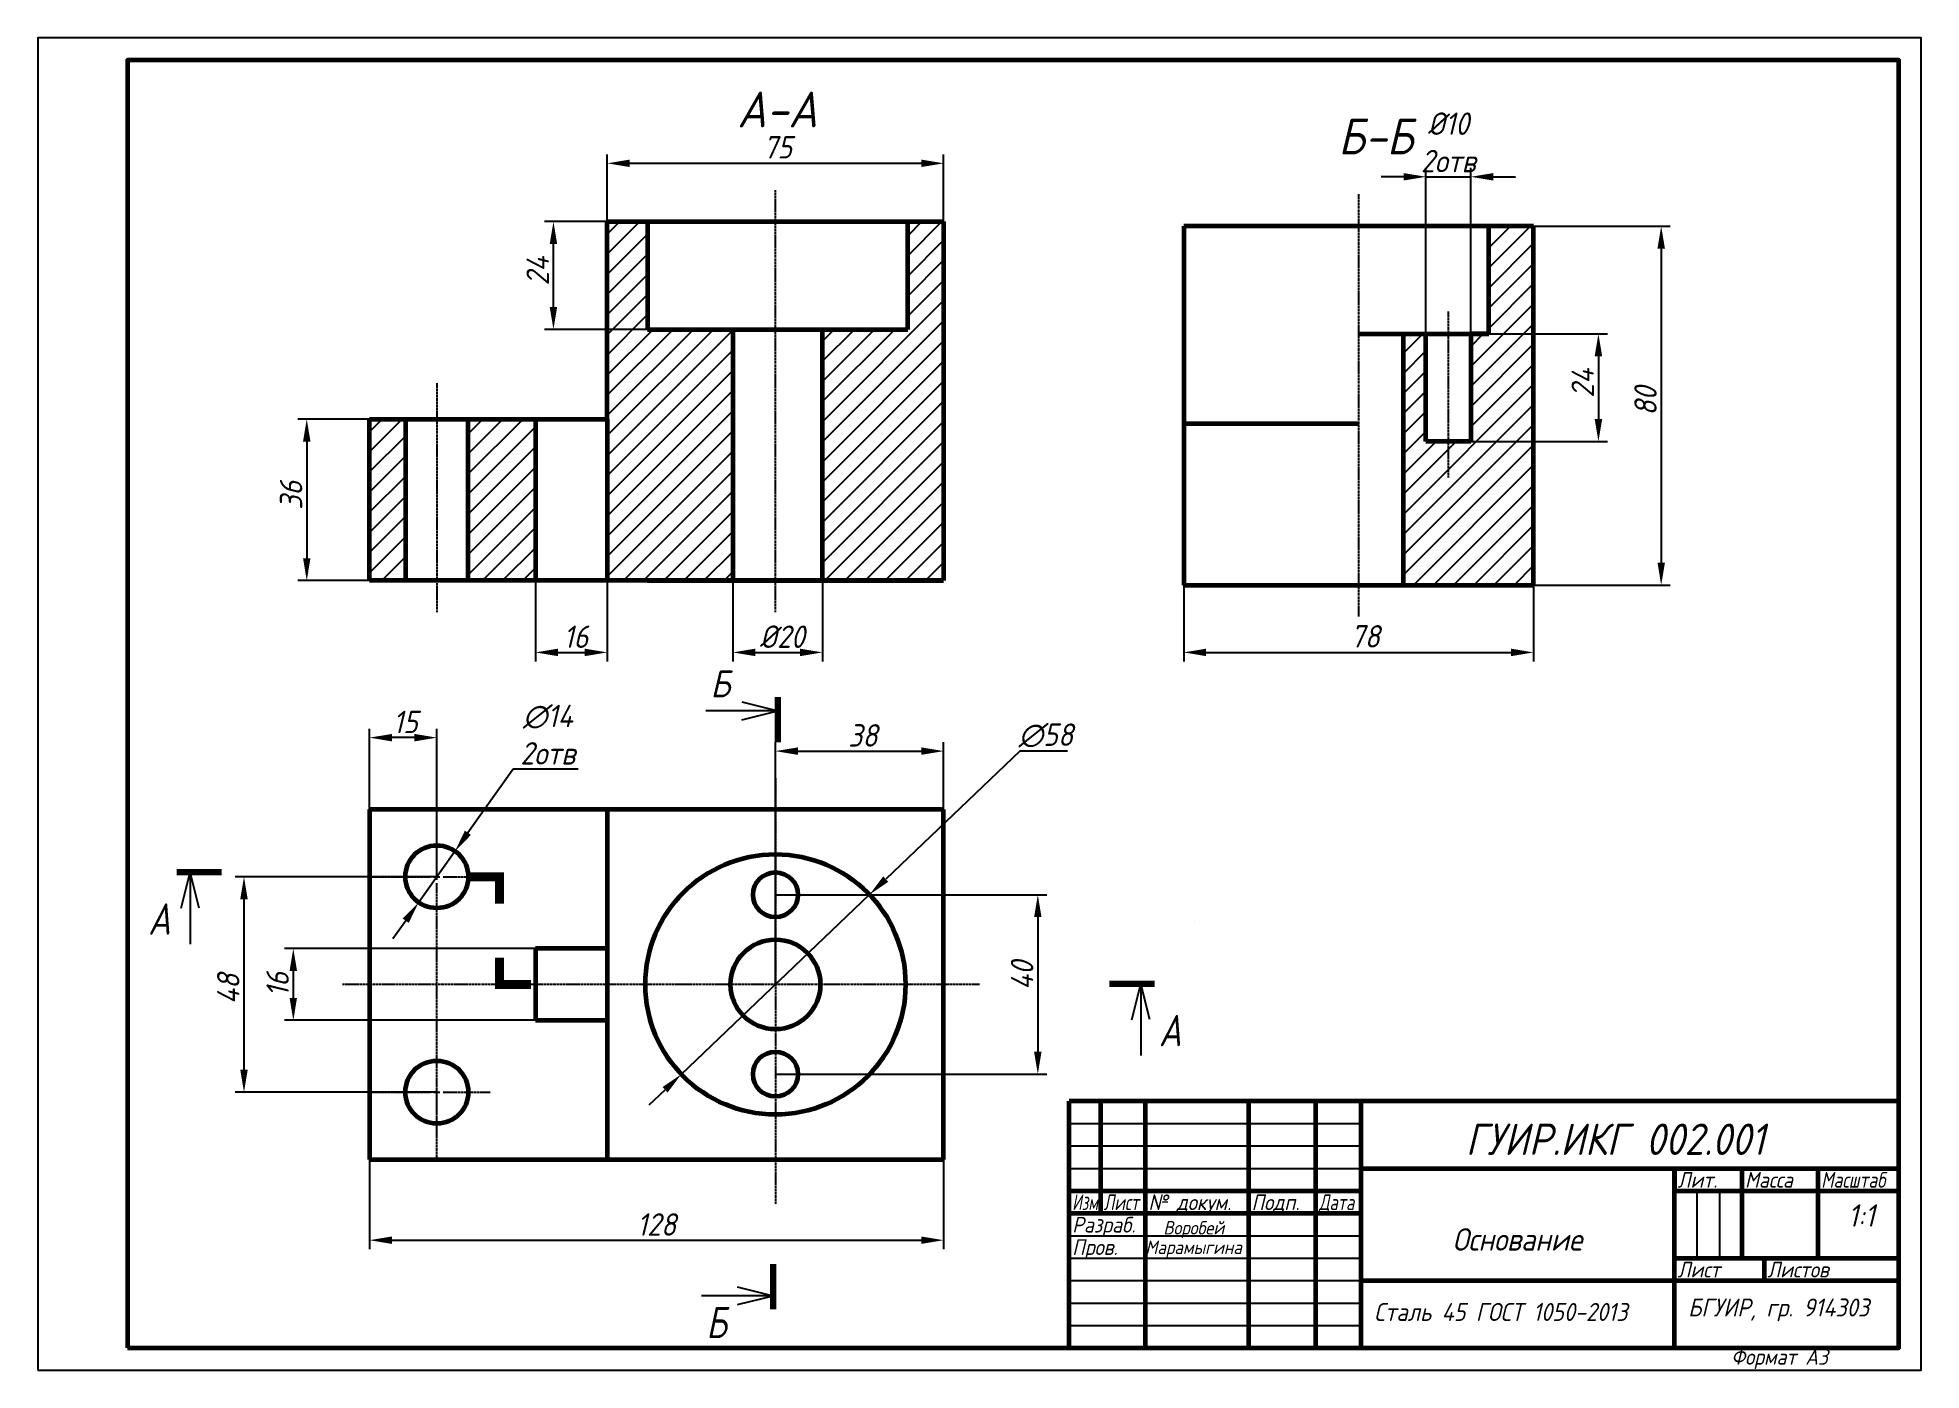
# Model space of a CAD drawing. Header units: millimetres. Extents: x 0 to 420, y 0 to 297.
import ezdxf

# ---------------------------------------------------------------- set-up
doc = ezdxf.new("R2010")
doc.units = ezdxf.units.MM
doc.header["$LTSCALE"] = 0.5
doc.linetypes.add('CENTER2', pattern=[1.125, 0.75, -0.125, 0.125, -0.125])
doc.linetypes.add('осевая2', pattern=[28.575, 19.05, -3.175, 3.175, -3.175])
doc.layers.get('0').update_dxf_attribs({"lineweight": 60})
doc.layers.get('Defpoints').update_dxf_attribs({"color": 5})
doc.layers.add('1-оси', color=1, linetype='осевая2')
doc.layers.add('3-размеры', color=6, linetype='Continuous')
doc.layers.add('2-штриховка', color=7, linetype='Continuous', true_color=0x00c7c7)
doc.layers.add('4-текст', color=7, linetype='Continuous', true_color=0x00ad00)
doc.styles.get("Standard").update_dxf_attribs({"font": 'ISOCPEUI.TTF', "width": 0.9})
doc.dimstyles.new('Standart', dxfattribs={"dimtxt": 5, "dimasz": 5, "dimexe": 2, "dimexo": 0, "dimgap": 1, "dimtad": 1, "dimtoh": 1, "dimdec": 0, "dimtxsty": 'Standard', "dimcen": 2.5, "dimadec": 0, "dimazin": 0, "dimtfac": 1, "dimtdec": 0, "dimtmove": 0, "dimatfit": 3, "dimldrblk": 'DOTSMALL', "dimfxl": 1, "dimarcsym": 0})

# ---------------------------------------------------------------- blocks, each defined once
blk = doc.blocks.new('*U2')
at = {"layer": '1-оси', "color": 0, "linetype": 'CENTER2', "transparency": 16777216}
blk.add_line((0, -56), (0, 38), dxfattribs=at)
blk = doc.blocks.new('*U3')
at = {"layer": '1-оси', "color": 0, "linetype": 'CENTER2', "transparency": 16777216}
blk.add_line((72, 0), (-70, 0), dxfattribs=at)
blk = doc.blocks.new('*U4')
at = {"layer": '1-оси', "color": 0, "linetype": 'CENTER2', "transparency": 16777216}
blk.add_line((0, 46), (0, -49), dxfattribs=at)
blk = doc.blocks.new('*U5')
at = {"layer": '1-оси', "color": 0, "linetype": 'CENTER2', "transparency": 16777216}
blk.add_line((0, 47.12), (0, -47), dxfattribs=at)
blk = doc.blocks.new('*U6')
at = {"layer": '1-оси', "color": 0, "linetype": 'CENTER2', "transparency": 16777216}
blk.add_line((0, -20), (0, 17), dxfattribs=at)
blk = doc.blocks.new('*U7')
at = {"layer": '1-оси', "color": 0, "linetype": 'CENTER2', "transparency": 16777216}
blk.add_line((0, 26), (0, -25), dxfattribs=at)
blk = doc.blocks.new('*U8')
at = {"layer": '1-оси', "color": 0, "linetype": 'CENTER2', "transparency": 16777216}
for p, q in [((0, 1.4), (0, 15)), ((-15, 0), (-1.4, 0)), ((1.4, 0), (14, 0)), ((0, -63), (0, -1.4))]:
    blk.add_line(p, q, dxfattribs=at)
at = {"layer": '1-оси', "color": 0, "linetype": 'Continuous', "transparency": 16777216}
for p, q in [((-0.7, 0), (0.7, 0)), ((0, -0.7), (0, 0.7))]:
    blk.add_line(p, q, dxfattribs=at)
blk = doc.blocks.new('*U9')
at = {"layer": '1-оси', "color": 0, "linetype": 'CENTER2', "transparency": 16777216}
for p, q in [((0, 1.4), (0, 7.12)), ((-15, 0), (-1.4, 0)), ((1.4, 0), (12, 0)), ((0, -7.12), (0, -1.4))]:
    blk.add_line(p, q, dxfattribs=at)
at = {"layer": '1-оси', "color": 0, "linetype": 'Continuous', "transparency": 16777216}
for p, q in [((-0.7, 0), (0.7, 0)), ((0, -0.7), (0, 0.7))]:
    blk.add_line(p, q, dxfattribs=at)
blk = doc.blocks.new('*D10')
at = {"layer": '3-размеры', "color": 0, "lineweight": -2, "transparency": 16777216}
for p, q in [((127, 256), (127, 271)), ((132, 269), (197, 269)), ((202, 256), (202, 271))]:
    blk.add_line(p, q, dxfattribs=at)
at = {"layer": '3-размеры', "color": 0, "transparency": 16777216}
for points in [[(132, 269.83), (132, 268.17), (127, 269)], [(197, 269.83), (197, 268.17), (202, 269)]]:
    blk.add_solid(points, dxfattribs=at)
at = {"layer": 'Defpoints', "color": 0, "transparency": 16777216}
for p in [(202, 269), (127, 256), (202, 256)]:
    blk.add_point(p, dxfattribs=at)
at = {"layer": '3-размеры', "color": 0, "transparency": 16777216, "insert": (165, 272.58), "char_height": 5, "attachment_point": 5}
blk.add_mtext('75', dxfattribs=at)
blk = doc.blocks.new('_DotSmall')
at = {"color": 0, "linetype": 'ByBlock', "const_width": 0.5}
blk.add_lwpolyline([(-0.0625, 0, 1), (0.0625, 0, 1)], format="xyb", close=True, dxfattribs=at)
blk = doc.blocks.new('*D11')
at = {"layer": '3-размеры', "color": 0, "lineweight": -2, "transparency": 16777216}
for p, q in [((136, 256), (113, 256)), ((115, 237), (115, 251)), ((136, 232), (113, 232))]:
    blk.add_line(p, q, dxfattribs=at)
at = {"layer": '3-размеры', "color": 0, "transparency": 16777216}
for points in [[(114.17, 251), (115.83, 251), (115, 256)], [(114.17, 237), (115.83, 237), (115, 232)]]:
    blk.add_solid(points, dxfattribs=at)
at = {"layer": 'Defpoints', "color": 0, "transparency": 16777216}
for p in [(115, 256), (136, 256), (136, 232)]:
    blk.add_point(p, dxfattribs=at)
at = {"layer": '3-размеры', "color": 0, "transparency": 16777216, "insert": (111.5, 245), "char_height": 5, "attachment_point": 5, "rotation": 90}
blk.add_mtext('24', dxfattribs=at)
blk = doc.blocks.new('*D12')
at = {"layer": '3-размеры', "color": 0, "lineweight": -2, "transparency": 16777216}
for p, q in [((74, 212), (58, 212)), ((60, 207), (60, 181)), ((74, 176), (58, 176))]:
    blk.add_line(p, q, dxfattribs=at)
at = {"layer": '3-размеры', "color": 0, "transparency": 16777216}
for points in [[(59.17, 207), (60.83, 207), (60, 212)], [(59.17, 181), (60.83, 181), (60, 176)]]:
    blk.add_solid(points, dxfattribs=at)
at = {"layer": 'Defpoints', "color": 0, "transparency": 16777216}
for p in [(74, 212), (60, 176), (74, 176)]:
    blk.add_point(p, dxfattribs=at)
at = {"layer": '3-размеры', "color": 0, "transparency": 16777216, "insert": (56.5, 195), "char_height": 5, "attachment_point": 5, "rotation": 90}
blk.add_mtext('36', dxfattribs=at)
blk = doc.blocks.new('*D13')
at = {"layer": '3-размеры', "color": 0, "lineweight": -2, "transparency": 16777216}
for p, q in [((155, 176), (155, 158)), ((175, 176), (175, 158)), ((160, 160), (170, 160))]:
    blk.add_line(p, q, dxfattribs=at)
at = {"layer": '3-размеры', "color": 0, "transparency": 16777216}
for points in [[(160, 160.83), (160, 159.17), (155, 160)], [(170, 160.83), (170, 159.17), (175, 160)]]:
    blk.add_solid(points, dxfattribs=at)
at = {"layer": 'Defpoints', "color": 0, "transparency": 16777216}
for p in [(155, 176), (175, 176), (175, 160)]:
    blk.add_point(p, dxfattribs=at)
at = {"layer": '3-размеры', "color": 0, "transparency": 16777216, "insert": (166, 163.5), "char_height": 5, "attachment_point": 5}
blk.add_mtext('%%C20', dxfattribs=at)
blk = doc.blocks.new('*D14')
at = {"layer": '3-размеры', "color": 0, "lineweight": -2, "transparency": 16777216}
for p, q in [((74, 47), (74, 27)), ((202, 47), (202, 27)), ((79, 29), (197, 29))]:
    blk.add_line(p, q, dxfattribs=at)
at = {"layer": '3-размеры', "color": 0, "transparency": 16777216}
for points in [[(79, 29.83), (79, 28.17), (74, 29)], [(197, 29.83), (197, 28.17), (202, 29)]]:
    blk.add_solid(points, dxfattribs=at)
at = {"layer": 'Defpoints', "color": 0, "transparency": 16777216}
for p in [(74, 47), (202, 47), (202, 29)]:
    blk.add_point(p, dxfattribs=at)
at = {"layer": '3-размеры', "color": 0, "transparency": 16777216, "insert": (138, 32.5), "char_height": 5, "attachment_point": 5}
blk.add_mtext('128', dxfattribs=at)
blk = doc.blocks.new('*D15')
at = {"layer": '3-размеры', "color": 0, "lineweight": -2, "transparency": 16777216}
for p, q in [((111, 94), (55, 94)), ((57, 89), (57, 83)), ((111, 78), (55, 78))]:
    blk.add_line(p, q, dxfattribs=at)
at = {"layer": '3-размеры', "color": 0, "transparency": 16777216}
for points in [[(56.17, 89), (57.83, 89), (57, 94)], [(56.17, 83), (57.83, 83), (57, 78)]]:
    blk.add_solid(points, dxfattribs=at)
at = {"layer": 'Defpoints', "color": 0, "transparency": 16777216}
for p in [(111, 94), (57, 78), (111, 78)]:
    blk.add_point(p, dxfattribs=at)
at = {"layer": '3-размеры', "color": 0, "transparency": 16777216, "insert": (53.5, 86), "char_height": 5, "attachment_point": 5, "rotation": 90}
blk.add_mtext('16', dxfattribs=at)
blk = doc.blocks.new('*D16')
at = {"layer": '3-размеры', "color": 0, "lineweight": -2, "transparency": 16777216}
for p, q in [((89, 110), (44, 110)), ((46, 105), (46, 67)), ((89, 62), (44, 62))]:
    blk.add_line(p, q, dxfattribs=at)
at = {"layer": '3-размеры', "color": 0, "transparency": 16777216}
for points in [[(45.17, 105), (46.83, 105), (46, 110)], [(45.17, 67), (46.83, 67), (46, 62)]]:
    blk.add_solid(points, dxfattribs=at)
at = {"layer": 'Defpoints', "color": 0, "transparency": 16777216}
for p in [(89, 110), (46, 62), (89, 62)]:
    blk.add_point(p, dxfattribs=at)
at = {"layer": '3-размеры', "color": 0, "transparency": 16777216, "insert": (42.5, 85), "char_height": 5, "attachment_point": 5, "rotation": 90}
blk.add_mtext('48', dxfattribs=at)
blk = doc.blocks.new('*D17')
at = {"layer": '3-размеры', "color": 0, "lineweight": -2, "transparency": 16777216}
for p, q in [((74, 110), (74, 143)), ((89, 110), (89, 143)), ((84, 141), (79, 141))]:
    blk.add_line(p, q, dxfattribs=at)
at = {"layer": '3-размеры', "color": 0, "transparency": 16777216}
for points in [[(79, 141.83), (79, 140.17), (74, 141)], [(84, 141.83), (84, 140.17), (89, 141)]]:
    blk.add_solid(points, dxfattribs=at)
at = {"layer": 'Defpoints', "color": 0, "transparency": 16777216}
for p in [(74, 141), (74, 110), (89, 110)]:
    blk.add_point(p, dxfattribs=at)
at = {"layer": '3-размеры', "color": 0, "transparency": 16777216, "insert": (82, 144.5), "char_height": 5, "attachment_point": 5}
blk.add_mtext('15', dxfattribs=at)
blk = doc.blocks.new('*D18')
at = {"layer": '3-размеры', "color": 0, "lineweight": -2, "transparency": 16777216}
for p, q in [((164.5, 86), (164.5, 140)), ((202, 86), (202, 140)), ((169.5, 138), (197, 138))]:
    blk.add_line(p, q, dxfattribs=at)
at = {"layer": '3-размеры', "color": 0, "transparency": 16777216}
for points in [[(169.5, 138.83), (169.5, 137.17), (164.5, 138)], [(197, 138.83), (197, 137.17), (202, 138)]]:
    blk.add_solid(points, dxfattribs=at)
at = {"layer": 'Defpoints', "color": 0, "transparency": 16777216}
for p in [(202, 138), (164.5, 86), (202, 86)]:
    blk.add_point(p, dxfattribs=at)
at = {"layer": '3-размеры', "color": 0, "transparency": 16777216, "insert": (184, 141.5), "char_height": 5, "attachment_point": 5}
blk.add_mtext('38', dxfattribs=at)
blk = doc.blocks.new('*D19')
at = {"layer": '3-размеры', "color": 0, "lineweight": -2, "transparency": 16777216}
for p, q in [((164.5, 106), (225, 106)), ((223, 101), (223, 71)), ((164.5, 66), (225, 66))]:
    blk.add_line(p, q, dxfattribs=at)
at = {"layer": '3-размеры', "color": 0, "transparency": 16777216}
for points in [[(222.17, 101), (223.83, 101), (223, 106)], [(222.17, 71), (223.83, 71), (223, 66)]]:
    blk.add_solid(points, dxfattribs=at)
at = {"layer": 'Defpoints', "color": 0, "transparency": 16777216}
for p in [(164.5, 106), (164.5, 66), (223, 66)]:
    blk.add_point(p, dxfattribs=at)
at = {"layer": '3-размеры', "color": 0, "transparency": 16777216, "insert": (219.5, 88), "char_height": 5, "attachment_point": 5, "rotation": 90}
blk.add_mtext('40', dxfattribs=at)
blk = doc.blocks.new('*D20')
at = {"layer": '3-размеры', "color": 0, "lineweight": -2, "transparency": 16777216}
for p, q in [((319.54, 231), (350, 231)), ((348, 226), (348, 212)), ((319.54, 207), (350, 207))]:
    blk.add_line(p, q, dxfattribs=at)
at = {"layer": '3-размеры', "color": 0, "transparency": 16777216}
for points in [[(347.17, 226), (348.83, 226), (348, 231)], [(347.17, 212), (348.83, 212), (348, 207)]]:
    blk.add_solid(points, dxfattribs=at)
at = {"layer": 'Defpoints', "color": 0, "transparency": 16777216}
for p in [(319.54, 231), (319.54, 207), (348, 207)]:
    blk.add_point(p, dxfattribs=at)
at = {"layer": '3-размеры', "color": 0, "transparency": 16777216, "insert": (344.5, 220), "char_height": 5, "attachment_point": 5, "rotation": 90}
blk.add_mtext('24', dxfattribs=at)
blk = doc.blocks.new('*D21')
at = {"layer": '3-размеры', "color": 0, "lineweight": -2, "transparency": 16777216}
for p, q in [((333.54, 255), (364, 255)), ((362, 250), (362, 180)), ((333.54, 175), (364, 175))]:
    blk.add_line(p, q, dxfattribs=at)
at = {"layer": '3-размеры', "color": 0, "transparency": 16777216}
for points in [[(361.17, 250), (362.83, 250), (362, 255)], [(361.17, 180), (362.83, 180), (362, 175)]]:
    blk.add_solid(points, dxfattribs=at)
at = {"layer": 'Defpoints', "color": 0, "transparency": 16777216}
for p in [(333.54, 255), (333.54, 175), (362, 175)]:
    blk.add_point(p, dxfattribs=at)
at = {"layer": '3-размеры', "color": 0, "transparency": 16777216, "insert": (358.5, 216), "char_height": 5, "attachment_point": 5, "rotation": 90}
blk.add_mtext('80', dxfattribs=at)
blk = doc.blocks.new('*D22')
at = {"layer": '3-размеры', "color": 0, "lineweight": -2, "transparency": 16777216}
for p, q in [((255.54, 175), (255.54, 158)), ((333.54, 175), (333.54, 158)), ((260.54, 160), (328.54, 160))]:
    blk.add_line(p, q, dxfattribs=at)
at = {"layer": '3-размеры', "color": 0, "transparency": 16777216}
for points in [[(260.54, 160.83), (260.54, 159.17), (255.54, 160)], [(328.54, 160.83), (328.54, 159.17), (333.54, 160)]]:
    blk.add_solid(points, dxfattribs=at)
at = {"layer": 'Defpoints', "color": 0, "transparency": 16777216}
for p in [(255.54, 175), (333.54, 175), (333.54, 160)]:
    blk.add_point(p, dxfattribs=at)
at = {"layer": '3-размеры', "color": 0, "transparency": 16777216, "insert": (296, 163.58), "char_height": 5, "attachment_point": 5}
blk.add_mtext('78', dxfattribs=at)
blk = doc.blocks.new('*D23')
at = {"layer": '3-размеры', "color": 0, "lineweight": -2, "transparency": 16777216}
for p, q in [((304.54, 266), (299.54, 266)), ((309.54, 231), (309.54, 268)), ((309.54, 266), (319.54, 266)), ((319.54, 231), (319.54, 268)), ((324.54, 266), (329.54, 266))]:
    blk.add_line(p, q, dxfattribs=at)
at = {"layer": '3-размеры', "color": 0, "transparency": 16777216}
for points in [[(304.54, 266.83), (304.54, 265.17), (309.54, 266)], [(324.54, 266.83), (324.54, 265.17), (319.54, 266)]]:
    blk.add_solid(points, dxfattribs=at)
at = {"layer": 'Defpoints', "color": 0, "transparency": 16777216}
for p in [(319.54, 266), (309.54, 231), (319.54, 231)]:
    blk.add_point(p, dxfattribs=at)
at = {"layer": '3-размеры', "color": 0, "transparency": 16777216, "insert": (314.54, 273.67), "char_height": 5, "width": 8.6591, "attachment_point": 5}
blk.add_mtext('%%C10{\\fISOCPEUR|b0|i1|c204|p34;\\P2отв}', dxfattribs=at)
blk = doc.blocks.new('*D24')
at = {"layer": '3-размеры', "color": 0, "lineweight": -2, "transparency": 16777216}
for p, q in [((219, 138), (189.1, 109.47)), ((229.61, 138), (219, 138)), ((143.52, 65.98), (185.48, 106.02)), ((139.9, 62.53), (136.28, 59.08))]:
    blk.add_line(p, q, dxfattribs=at)
at = {"layer": '3-размеры', "color": 0, "transparency": 16777216}
for points in [[(188.52, 110.07), (189.67, 108.87), (185.48, 106.02)], [(139.33, 63.13), (140.48, 61.93), (143.52, 65.98)]]:
    blk.add_solid(points, dxfattribs=at)
at = {"layer": 'Defpoints', "color": 0, "transparency": 16777216}
for p in [(185.48, 106.02), (143.52, 65.98)]:
    blk.add_point(p, dxfattribs=at)
at = {"layer": '3-размеры', "color": 0, "transparency": 16777216, "insert": (224.81, 141.5), "char_height": 5, "attachment_point": 5}
blk.add_mtext('∅58', dxfattribs=at)
blk = doc.blocks.new('*D25')
at = {"layer": '3-размеры', "color": 0, "lineweight": -2, "transparency": 16777216}
for p, q in [((106, 134), (95.94, 119.79)), ((120.5, 134), (106, 134)), ((84.95, 104.29), (93.05, 115.71)), ((82.06, 100.21), (79.17, 96.13))]:
    blk.add_line(p, q, dxfattribs=at)
at = {"layer": '3-размеры', "color": 0, "transparency": 16777216}
for points in [[(95.26, 120.27), (96.62, 119.31), (93.05, 115.71)], [(81.38, 100.69), (82.74, 99.73), (84.95, 104.29)]]:
    blk.add_solid(points, dxfattribs=at)
at = {"layer": 'Defpoints', "color": 0, "transparency": 16777216}
for p in [(93.05, 115.71), (84.95, 104.29)]:
    blk.add_point(p, dxfattribs=at)
at = {"layer": '3-размеры', "color": 0, "transparency": 16777216, "insert": (113.75, 141.67), "char_height": 5, "attachment_point": 5}
blk.add_mtext('∅14{\\fISOCPEUR|b0|i1|c204|p34;\\P2отв}', dxfattribs=at)
blk = doc.blocks.new('Pnraz')
at = {"lineweight": 100}
blk.add_line((3, 0), (-7, 0), dxfattribs=at)
at = {"lineweight": -3}
for p, q in [((-2, -8), (0, 0)), ((0, 0), (0, -16)), ((1.98, -7.99), (0, 0))]:
    blk.add_line(p, q, dxfattribs=at)
at = {"width": 0.8}
blk.add_text('A', height=7, dxfattribs=at).set_placement((4, -13.92))
blk = doc.blocks.new('lnraz')
at = {"lineweight": 100}
blk.add_line((-3, 0), (7, 0), dxfattribs=at)
at = {"lineweight": -3}
for p, q in [((-1.98, -7.99), (0, 0)), ((0, 0), (0, -16)), ((2, -8), (0, 0))]:
    blk.add_line(p, q, dxfattribs=at)
at = {"width": 0.8}
blk.add_text('A', height=7, dxfattribs=at).set_placement((-9.37, -13.92))
blk = doc.blocks.new('Nraz')
at = {"lineweight": 100}
blk.add_line((0, -3), (0, 7), dxfattribs=at)
at = {"lineweight": -3}
for p, q in [((0, 0), (-16, 0)), ((-8, 2), (0, 0)), ((-7.99, -1.98), (0, 0))]:
    blk.add_line(p, q, dxfattribs=at)
at = {"width": 0.8}
blk.add_text('Б', height=7, dxfattribs=at).set_placement((-14.93, -9.46))
blk = doc.blocks.new('Vraz')
at = {"lineweight": -3}
for p, q in [((0, 0), (-16, 0)), ((-8, -2), (0, 0)), ((-7.99, 1.98), (0, 0))]:
    blk.add_line(p, q, dxfattribs=at)
at = {"lineweight": 100}
blk.add_line((0, 3), (0, -7), dxfattribs=at)
at = {"width": 0.9}
blk.add_attdef('Б', (-14, 1), '', height=8, dxfattribs=at)
blk.add_attdef('Б', (-14, 1), '', height=8, dxfattribs=at)
blk = doc.blocks.new('*D33')
at = {"layer": '3-размеры', "color": 0, "lineweight": -2, "transparency": 16777216}
for p, q in [((111, 176), (111, 158)), ((127, 176), (127, 158)), ((116, 160), (122, 160))]:
    blk.add_line(p, q, dxfattribs=at)
at = {"layer": '3-размеры', "color": 0, "transparency": 16777216}
for points in [[(116, 160.83), (116, 159.17), (111, 160)], [(122, 160.83), (122, 159.17), (127, 160)]]:
    blk.add_solid(points, dxfattribs=at)
at = {"layer": 'Defpoints', "color": 0, "transparency": 16777216}
for p in [(111, 176), (127, 176), (127, 160)]:
    blk.add_point(p, dxfattribs=at)
at = {"layer": '3-размеры', "color": 0, "transparency": 16777216, "insert": (120, 163.5), "char_height": 5, "attachment_point": 5}
blk.add_mtext('16', dxfattribs=at)

msp = doc.modelspace()

# ---------------------------------------------------------------- hatches: boundary and pattern name
at = {"layer": '2-штриховка'}
h = msp.add_hatch(dxfattribs=at)
h.set_pattern_fill('ANSI31', color=256)
h.set_pattern_definition([(45, (-1, -5), (-2.245064, 2.245064), [])])
h.paths.add_polyline_path([(82, 212), (74, 212), (74, 176), (82, 176)])
h.paths.add_polyline_path([(111, 212), (96, 212), (96, 176), (111, 176)])
h.paths.add_polyline_path([(127, 176), (155, 176), (155, 232), (136, 232), (136, 256), (127, 256), (127, 212)])
h.paths.add_polyline_path([(202, 256), (194, 256), (194, 232), (175, 232), (175, 176), (202, 176)])
h = msp.add_hatch(dxfattribs=at)
h.set_pattern_fill('ANSI31', color=256)
h.set_pattern_definition([(45, (9, -6), (-2.245064, 2.245064), [])])
h.paths.add_polyline_path([(304.54, 175), (333.54, 175), (333.54, 255), (323.54, 255), (323.54, 231), (319.54, 231), (319.54, 207), (309.54, 207), (309.54, 231), (304.54, 231)])

# ---------------------------------------------------------------- linework, layer by layer
for p, q in [((127, 212), (127, 256)), ((127, 256), (202, 256)), ((136, 256), (136, 232)), ((194, 232), (194, 256)), ((202, 256), (202, 176)), ((333.54, 255), (255.54, 255)), ((255.54, 255), (255.54, 175)), ((323.54, 231), (323.54, 255)), ((333.54, 175), (333.54, 255)), ((136, 232), (194, 232)), ((155, 232), (155, 176)), ((175, 176), (175, 232)), ((294.54, 231), (323.54, 231)), ((304.54, 175), (304.54, 231)), ((309.54, 207), (309.54, 231)), ((323.54, 231), (319.54, 231)), ((319.54, 231), (319.54, 207)), ((74, 176), (74, 212)), ((74, 212), (127, 212)), ((82, 212), (82, 176)), ((96, 176), (96, 212)), ((96, 212), (96, 212)), ((111, 212), (111, 176)), ((127, 212), (127, 176)), ((255.54, 211), (294.54, 211)), ((319.54, 207), (309.54, 207)), ((202, 176), (74, 176)), ((136, 176), (202, 176)), ((155, 176), (202, 176)), ((255.54, 175), (333.54, 175)), ((255.54, 175), (255.54, 175)), ((294.54, 175), (304.54, 175)), ((74, 125), (74, 47)), ((202, 125), (74, 125)), ((74, 125), (74, 125)), ((127, 125), (127, 47)), ((202, 47), (202, 125)), ((127, 94), (111, 94)), ((111, 94), (111, 78)), ((111, 78), (127, 78)), ((74, 47), (202, 47)), ((365, 45), (365, 40))]:
    msp.add_line(p, q)
at = {"lineweight": 60}
for p, q in [((415, 60), (230, 60)), ((230, 5), (230, 60)), ((237, 60), (237, 35)), ((247, 5), (247, 60)), ((270, 60), (270, 5)), ((285, 5), (285, 60)), ((295, 60), (295, 5)), ((295, 45), (415, 45)), ((365, 5), (365, 45)), ((380, 45), (380, 25)), ((397, 25), (397, 45)), ((230, 40), (295, 40)), ((365, 40), (415, 40)), ((230, 35), (295, 35)), ((365, 25), (415, 25)), ((385, 20), (385, 25)), ((295, 20), (415, 20))]:
    msp.add_line(p, q, dxfattribs=at)
at = {"lineweight": -3}
for p, q in [((230, 55), (295, 55)), ((230, 50), (295, 50)), ((230, 45), (295, 45)), ((370, 25), (370, 40)), ((375, 40), (375, 25)), ((230, 30), (295, 30)), ((230, 25), (295, 25)), ((230, 20), (295, 20)), ((230, 15), (295, 15)), ((230, 10), (295, 10))]:
    msp.add_line(p, q, dxfattribs=at)
at = {"lineweight": 60}
msp.add_lwpolyline([(20, 5), (415, 5), (415, 292), (20, 292)], close=True, dxfattribs=at)
for centre, radius in [((89, 110), 7), ((164.5, 86), 29), ((164.5, 106), 5), ((164.5, 86), 10), ((89, 62), 7), ((164.5, 66), 5)]:
    msp.add_circle(centre, radius)
at = {"layer": '4-текст', "linetype": 'Continuous', "const_width": 2}
for points in [[(96, 110), (103, 110), (103, 104)], [(110, 86), (103, 86), (103, 92)]]:
    msp.add_lwpolyline(points, dxfattribs=at)
at = {"layer": '4-текст'}
msp.add_lwpolyline([(258, 100), (258, 100)], dxfattribs=at)
at = {"layer": 'Defpoints'}
msp.add_lwpolyline([(0, 0), (420, 0), (420, 297), (0, 297)], close=True, dxfattribs=at)

# ---------------------------------------------------------------- block references
at = {"layer": '1-оси', "linetype": 'CENTER2'}
for name, p in [('*U2', (164.5, 225)), ('*U5', (294.54, 215)), ('*U6', (314.54, 219)), ('*U7', (89, 194)), ('*U4', (164.5, 86)), ('*U8', (89, 110)), ('*U3', (138, 86)), ('*U9', (89, 62))]:
    msp.add_blockref(name, p, dxfattribs=at)
at = {"layer": '4-текст'}
for name, p in [('Vraz', (165, 147)), ('lnraz', (34, 111)), ('Pnraz', (246, 86.14)), ('Nraz', (164, 16.63))]:
    msp.add_blockref(name, p, dxfattribs=at)

# ---------------------------------------------------------------- texts
at = {"lineweight": -3, "width": 0.9}
msp.add_text('Формат А3', height=3.5, dxfattribs=at).set_placement((377.6, 1.25))
at = {"layer": '4-текст', "lineweight": -3}
for s, width, p in [('Лит.', 0.9, (365.67, 40.7)), ('Масса', 0.9, (380.67, 40.7)), ('Масштаб', 0.8, (397.67, 40.7)), ('Изм.', 0.7, (230.67, 35.7)), ('Лист', 0.75, (237.67, 35.7)), ('№ докум.', 0.9, (247.67, 35.7)), ('Подп.', 0.9, (270.67, 35.7)), ('Дата', 0.75, (285.67, 35.7)), ('Разраб.', 0.9, (230.67, 30.7)), ('Пров.', 0.9, (230.67, 25.7)), ('Лист', 0.9, (365.67, 20.7)), ('Листов', 0.9, (385.67, 20.7))]:
    msp.add_text(s, height=3.5, dxfattribs=dict(at, width=width)).set_placement(p)
at = {"layer": '4-текст', "attachment_point": 1}
for s, width, gutter_width, heights, insert, char_height in [('{\\fISOCPEUR|b0|i1|c204|p34;А-А}', 33, 40, [0], (156, 285), 8), ('{\\fISOCPEUR|b0|i1|c204|p34;Б-Б}', 27.5368, 40, [0], (290, 279), 8), ('{\\fISOCPEUR|b0|i1|c204|p34;Б}', 7.005, 40, [0], (150, 156), 6), ('\\pi17.42273;{\\fISOCPEUR|b0|i1|c204|p34;ГУИР}.{\\fISOCPEUR|b0|i1|c204|p34;ИКГ 002}.{\\fISOCPEUR|b0|i1|c204|p34;001}', 103, 20, [0], (301, 55), 7), ('\\pi2.64773;{\\fISOCPEUR|b0|i1|c204|p34;1}:1', 10, 20, [0], (401, 37), 5), ('{\\fISOCPEUR|b0|i1|c204|p34;Воробей}', 23, 20, [8.27], (251, 33.27), 3), ('\\pi31;{\\fISOCPEUR|b0|i1|c204|p34;\\P\\pi16.47727;Основание }', 62, 20, [0], (299, 40), 5), ('{\\fISOCPEUR|b0|i1|c204|p34;Марамыгина}', 20, 20, [0], (247, 28.91), 3), ('{\\fISOCPEUR|b0|i1|c204|p34;Сталь 45 ГОСТ 1050-2013}', 70.6127, 20, [0], (298, 15), 4), ('{\\fISOCPEUR|b0|i1|c204|p34;БГУИР}, {\\fISOCPEUR|b0|i1|c204|p34;гр}. 914303', 43, 20, [0], (368, 16), 4)]:
    msp.add_mtext_dynamic_manual_height_columns(s, width=width, gutter_width=gutter_width, heights=heights, dxfattribs=dict(at, insert=insert, char_height=char_height))

# ---------------------------------------------------------------- dimensions: what is measured, and where the dimension line sits
at = {"layer": '3-размеры'}
for base, p1, p2, text, picture, middle in [((319.54, 266), (309.54, 231), (319.54, 231), '%%C<>{\\fISOCPEUR|b0|i1|c204|p34;\\P2отв}', '*D23', (314.54, 266)), ((175, 160), (155, 176), (175, 176), '%%C<>', '*D13', (166, 160))]:
    dim = msp.add_linear_dim(base=base, p1=p1, p2=p2, text=text, dimstyle='Standart', dxfattribs=at)
    dim.commit()
    dim.dimension.update_dxf_attribs({"geometry": picture, "text_midpoint": middle, "dimtype": 160})
for base, p1, p2, picture, middle in [((202, 269), (127, 256), (202, 256), '*D10', (165, 269)), ((127, 160), (111, 176), (127, 176), '*D33', (120, 160)), ((333.54, 160), (255.54, 175), (333.54, 175), '*D22', (296, 160)), ((74, 141), (89, 110), (74, 110), '*D17', (82, 141)), ((202, 138), (164.5, 86), (202, 86), '*D18', (184, 138)), ((202, 29), (74, 47), (202, 47), '*D14', (138, 29))]:
    dim = msp.add_linear_dim(base=base, p1=p1, p2=p2, dimstyle='Standart', dxfattribs=at)
    dim.commit()
    dim.dimension.update_dxf_attribs({"geometry": picture, "text_midpoint": middle, "dimtype": 160})
for base, p1, p2, picture, middle in [((115, 256), (136, 232), (136, 256), '*D11', (115, 245)), ((362, 175), (333.54, 255), (333.54, 175), '*D21', (362, 216)), ((348, 207), (319.54, 231), (319.54, 207), '*D20', (348, 220)), ((60, 176), (74, 212), (74, 176), '*D12', (60, 195)), ((46, 62), (89, 110), (89, 62), '*D16', (46, 85)), ((223, 66), (164.5, 106), (164.5, 66), '*D19', (223, 88)), ((57, 78), (111, 94), (111, 78), '*D15', (57, 86))]:
    dim = msp.add_linear_dim(base=base, p1=p1, p2=p2, angle=90, dimstyle='Standart', dxfattribs=at)
    dim.commit()
    dim.dimension.update_dxf_attribs({"geometry": picture, "text_midpoint": middle, "dimtype": 160})
dim = msp.add_diameter_dim_2p(p1=(84.95, 104.29), p2=(93.05, 115.71), text='<>{\\fISOCPEUR|b0|i1|c204|p34;\\P2отв}', dimstyle='Standart', dxfattribs=at)
dim.commit()
dim.dimension.update_dxf_attribs({"geometry": '*D25', "text_midpoint": (113.75, 134), "dimtype": 163})
dim = msp.add_diameter_dim_2p(p1=(143.52, 65.98), p2=(185.48, 106.02), dimstyle='Standart', dxfattribs=at)
dim.commit()
dim.dimension.update_dxf_attribs({"geometry": '*D24', "text_midpoint": (224.81, 138), "dimtype": 163})

doc.saveas('drawing.dxf')
